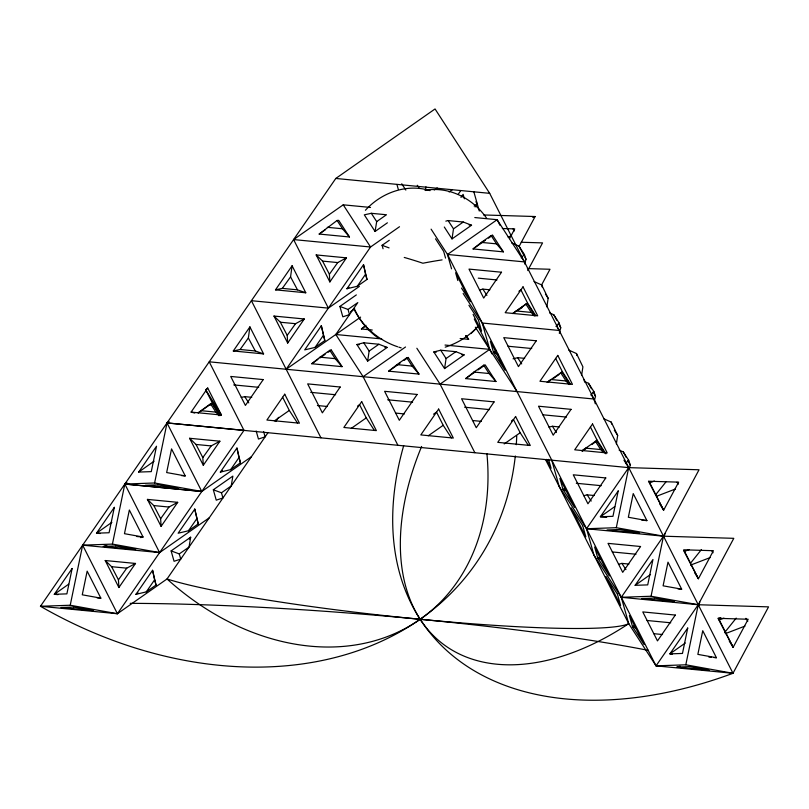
<?xml version="1.0" encoding="UTF-8"?>
<svg xmlns="http://www.w3.org/2000/svg" width="809" height="809" viewBox="0 0 809 809"><rect width="100%" height="100%" fill="white"/><g stroke="black" fill="none" stroke-linecap="round" stroke-linejoin="round"><path stroke-width="1.21" d="M425.483 190.519L425.959 186.808M233.295 350.975L240.131 349.498L248.363 337.99L249.9 326.897L263.592 353.897L233.295 350.975L249.9 326.897M275.485 289.844L282.321 288.378L290.562 276.87L292.1 265.777L305.782 292.777L275.485 289.844L292.1 265.777M367.63 361.138L369.126 351.086L363.747 342.783L356.87 344.523L367.63 361.138L387.167 347.445L378.895 344.25L363.747 342.783M448.125 220.564L463.274 222.02L471.546 225.226L452.009 238.918L453.505 228.866L448.125 220.564L445.83 221.14M444.576 368.57L446.083 358.529L440.703 350.216L433.816 351.955L444.576 368.57L464.123 354.888L455.851 351.682L440.703 350.216M546.854 306.854L548.148 298.288L541.706 284.97L534.071 281.562M581.61 375.406L582.905 366.841L576.473 353.533L568.828 350.125M616.367 443.969L617.661 435.404L611.23 422.086L603.585 418.678M190.671 537.216L189.043 547.066L179.274 553.912L171.124 550.899L190.671 537.216L189.346 539.128M375.063 231.455L376.691 221.605L371.311 213.303L364.303 214.84L375.063 231.455L387.4 222.809M545.529 459.573L628.724 623.658L656.048 665.858L732.994 673.29L489.688 193.341L435.05 108.952L335.796 178.455L40.45 606.285L70.221 605.233L82.649 545.155L112.421 544.103L159.595 552.598L209.228 517.841M112.421 544.103L124.839 484.035L126.902 482.599M267.89 432.845L167.028 578.961L117.406 613.728L82.639 545.165L159.595 552.598L124.839 484.045L154.61 482.983L167.038 422.915L169.091 421.469M551.768 460.179L559.201 486.543L586.525 528.742L616.296 527.69L628.714 467.612L623.951 460.19M628.714 467.612L586.525 528.732L593.958 555.105L621.282 597.295L651.053 596.243L663.481 536.165L699.037 469.776L628.704 467.632L167.018 422.945L201.785 491.478L251.417 456.721M431.106 229.149L447.498 254.461L656.048 665.858L685.81 664.796L698.238 604.727L733.793 538.329L663.471 536.195L586.525 528.742M524.819 263.613L525.992 259.234L524.404 254.511L519.024 246.199L511.753 243.003M559.292 333.268L560.748 327.797L559.161 323.064L553.781 314.762L549.624 312.931M594.342 400.728L595.505 396.349L593.917 391.627L588.537 383.314L584.381 381.484M629.382 468.239L630.251 464.953L628.664 460.23L623.284 451.918L619.128 450.087M664.138 536.792L665.018 533.505M698.895 605.354L699.775 602.068M509.539 238.615L514.736 228.896L502.359 228.522M519.115 246.411L535.123 216.529L483.63 214.961M527.741 270.56L542.556 242.892L521.208 242.245M541.696 284.758L549.989 269.266L527.387 268.578M685.81 664.796L732.994 673.29L768.55 606.871L698.228 604.738L621.282 597.295L628.724 623.658A242.862 151.566 -51.4 0 1 438.711 640.556A242.862 151.566 -51.4 0 1 421.62 446.457M138.693 472.072L156.521 446.234L151.273 471.627L138.693 472.072L154.094 461.211M191.096 412.094L207.711 388.027L221.403 415.017L191.096 412.094L194.747 413.065M118.903 587.516L135.518 563.448L105.221 560.526L118.903 587.516L118.438 579.841L111.622 566.704L105.221 560.526M161.092 526.396L177.707 502.328L147.41 499.396L161.092 526.396L160.637 518.711L153.811 505.574L147.41 499.396M203.292 465.276L219.906 441.208L189.599 438.276L203.292 465.276L202.826 457.591L196 444.454L189.599 438.276M287.67 343.046L304.285 318.979L273.978 316.056L287.67 343.046L287.205 335.371L280.379 322.235L273.978 316.056M329.86 281.926L346.474 257.859L316.177 254.926L329.86 281.926L329.394 274.241L322.579 261.105L316.177 254.926M515.303 455.973A380.564 288.934 36.1 0 1 40.45 606.285L117.406 613.728L243.984 430.358L209.218 361.815L593.968 399.019L595.323 403.812M135.952 594.352L152.567 570.274L156.046 585.038L146.277 591.885L135.952 594.352L138.015 592.906M194.767 509.154L178.152 533.222L188.467 530.765L198.235 523.919L194.767 509.154L198.235 523.919M220.341 472.102L236.956 448.034L240.435 462.799L230.656 469.635L220.341 472.102L222.404 470.666M321.335 325.805L304.72 349.882L315.035 347.415L324.813 340.569L321.335 325.805L324.813 340.569M346.909 288.752L363.524 264.685L367.003 279.449L357.234 286.295L346.909 288.752L348.972 287.316M146.277 591.885L154.58 579.851L152.567 570.274M188.467 530.765L196.779 518.731M230.656 469.635L238.968 457.601L236.956 448.034M315.035 347.415L323.347 335.381M357.234 286.295L365.537 274.261L363.524 264.685M275.727 421.489L278.589 417.353M397.876 445.243L363.12 376.691L335.796 334.491L357.811 302.596L348.032 309.442L339.891 306.439L356.344 294.911M458.369 194.059L460.513 190.954M460.978 197.426L463.122 194.322L464.376 198.781M475.105 206.962L477.249 203.848L475.884 201.744M621.282 597.295L663.481 536.165L616.296 527.69M635.136 585.322L652.964 559.494L647.716 584.887L635.136 585.322L650.537 574.471M656.048 665.847L698.238 604.727L651.053 596.243M329.394 274.241L337.727 262.571L346.474 257.859M287.205 335.371L295.538 323.691L304.285 318.979M202.826 457.591L211.159 445.921L219.906 441.208M160.637 518.711L168.96 507.041L177.707 502.328M118.438 579.841L126.77 568.161L135.518 563.448M655.836 494.542L665.918 481.972M690.603 563.104L701.454 549.564M724.581 632.608L736.21 618.106M521.229 257.859L524.404 254.511M555.985 326.421L559.161 323.064M590.742 394.974L593.917 391.627M625.488 463.577L628.664 460.23M220.513 415.583L212.362 402.993L205.668 389.796L207.711 388.027M365.415 210.269C381.332 192.623 406.917 183.33 430.054 190.631M319.181 234.054L337.09 220.463L338.718 220.361L349.478 236.976L319.181 234.054L325.349 229.726M198.033 412.903L210.522 403.802L212.15 403.711L219.542 415.138M311.748 363.737L320.02 357.184L329.789 350.337L331.286 350.044L342.045 366.659L311.748 363.737L317.917 359.408M372.282 330.021L361.38 328.97L365.971 325.329M473.073 248.939L481.345 242.397L491.124 235.55L492.62 235.257L503.38 251.872L473.073 248.939L485.42 240.303M388.694 371.169L396.966 364.616L406.745 357.77L408.242 357.477L419.001 374.092L388.694 371.169L400.01 363.241M513.351 313.134L525.88 304.103L527.377 303.81L535.083 315.702M465.65 378.602L473.922 372.049L483.691 365.203L485.198 364.91L495.957 381.524L465.65 378.602L474.903 372.12M547.187 382.424L550.868 379.512L566.017 380.968L569.081 384.538M581.944 451.017L585.615 448.115L600.763 449.571L603.059 452.241M111.895 522.331L96.493 533.192L100.276 533.505M68.684 584.179L54.304 594.312L58.076 594.625M614.749 506.636L600.369 516.769L606.659 517.285M685.294 643.024L669.892 653.884L672.41 654.087M496.382 350.428L493.52 352.431L505.069 370.269L490.375 341.287L493.52 352.431L498.162 354.291M564.935 488.252L563.034 489.587L574.572 507.425L559.889 478.453L563.034 489.587L566.512 490.982M599.691 556.814L597.79 558.149L609.339 575.978L594.645 547.005L597.79 558.149L601.269 559.545M634.458 625.367L632.547 626.702L644.095 644.54L629.402 615.568L632.547 626.702L636.026 628.097M359.378 286.406L328.363 308.128L293.596 239.575L343.228 204.819L370.532 207.448M376.691 221.605L386.459 214.759L371.311 213.303M434.241 190.004L437.244 187.91M399.504 226.732L370.552 247.008L286.164 369.258L360.612 317.118M449.137 191.976L452.231 189.802M383.062 248.767L382.081 245.309L389.281 240.273M474.145 206.022L477.249 203.848M453.505 228.866L463.274 222.02M198.377 412.782L212.362 402.993L221.403 415.017L205.668 389.796M210.097 405.147L212.15 403.711M350.59 311.738L354.706 308.856M451.553 268.841L447.498 254.461L497.131 219.704L524.454 261.904L525.122 264.3M488.505 238.139L492.62 235.257M319.97 357.972L325.117 354.362M328.201 352.208L331.286 350.044M361.38 328.97L365.486 326.088M369.126 351.086L378.895 344.25M274.332 420.923L289.309 410.436L282.624 397.229M363.12 376.691L405.511 347M213.323 489.779L232.861 476.096L231.232 485.946L221.464 492.782L213.323 489.779L216.246 500.164L222.93 497.98L221.464 492.782M404.126 360.359L408.242 357.477M518.903 291.28L520.905 289.875L527.599 303.082L535.75 315.672M357.578 406.067L359.57 404.672L366.265 417.869L374.415 430.459M446.083 358.529L455.851 351.682M512.613 313.568L527.599 303.082M518.124 310.292L522.24 307.42M351.278 428.355L366.265 417.869M474.832 452.676L440.076 384.123L489.698 349.367L482.255 323.024L463.132 293.485M477.998 369.956L484.166 365.638M433.533 414.198L436.526 412.105L443.211 425.301L451.371 437.891M428.234 435.788L443.211 425.301M547.369 382.131L562.356 371.644L555.662 358.438M547.744 382.455L549.796 381.019M553.912 378.137L559.049 374.537M511.48 420.933L513.482 419.537L520.167 432.744L528.317 445.324M504.189 443.929L520.167 432.744M582.126 450.684L597.113 440.197L590.428 426.99M582.49 451.058L586.606 448.176M591.743 444.576L595.859 441.694M532.787 217.429L535.123 216.529M508.082 237.077L511.551 235.743M649.718 482.862L654.43 481.042M656.979 496.109L675.464 488.99M684.475 551.414L689.187 549.604M690.583 565.117L710.231 557.553M719.231 619.957L723.944 618.147M725.339 633.659L744.988 626.095M718.453 618.339L748.173 619.249L733.146 647.311L718.453 618.339L720.768 617.641M479.444 289.986L482.882 289.116L489.88 289.794M513.058 358.832L517.649 357.679L524.636 358.347M548.957 427.142L552.395 426.272L559.383 426.95M583.714 495.705L587.152 494.835L594.14 495.512M618.47 564.257L621.909 563.388L628.906 564.065M104.391 546.105L106.808 545.539M140.624 537.601L143.041 537.024L129.349 510.024L124.465 533.687L143.041 537.024L136.751 536.509M677.79 666.798L680.207 666.232M241.234 397.421L244.733 396.643L251.73 397.32M425.069 190.317C448.934 186.05 473.103 198.549 486.553 218.127M181.459 475.591L185.231 475.904L171.548 448.904L166.654 472.557L185.231 475.904M641.881 520.187L646.917 520.612L633.235 493.601L628.34 517.264L646.917 520.612M677.902 588.851L681.674 589.164L667.991 562.164L663.097 585.817L681.674 589.164M97.07 597.841L100.842 598.154L87.16 571.154L82.265 594.807L100.842 598.154M708.886 657.1L711.404 657.302M713.922 657.515L716.43 657.717L702.748 630.717L697.854 654.38L716.43 657.717M335.796 178.455L489.688 193.341M474.792 217.55L497.131 219.704L499.982 225.327M469.129 224.993L471.546 225.226M327.321 227.309L342.47 228.765L349.478 236.976M481.345 242.397L496.504 243.853L503.38 251.872M293.596 239.575L370.552 247.008L343.228 204.819M447.498 254.461L524.454 261.904M322.579 261.105L337.727 262.571M478.271 278.154L496.969 279.965M282.321 288.378L297.479 289.844L305.782 292.777M516.112 310.949L531.26 312.416L534.314 315.975M328.363 308.128L251.407 300.695L320.93 437.811M482.255 323.024L559.211 330.456L559.889 332.853M460.149 338.516L468.633 339.335L466.186 335.553M280.379 322.235L295.538 323.691M508.042 346.232L531.725 348.517M335.796 334.491L381.717 338.931M445.021 345.049L489.698 349.367M356.87 344.523L359.287 344.755M384.75 347.213L387.167 347.445M433.816 351.955L436.243 352.188M461.696 354.655L464.123 354.888M240.131 349.498L255.28 350.964L263.592 353.897M320.02 357.184L335.169 358.65L342.045 366.659M396.966 364.616L412.125 366.083L419.001 374.092M473.922 372.049L489.071 373.515L495.957 381.524M233.75 384.902L258.688 387.319M310.707 392.345L335.634 394.752M387.653 399.777L412.59 402.184M464.609 407.21L489.546 409.617M542.799 414.784L566.492 417.08M317.421 405.531L327.433 406.502M395.631 413.086L404.389 413.935M472.577 420.518L481.335 421.368M200.753 410.648L215.902 412.115L219.017 415.765M167.028 422.925L243.984 430.358M196 444.454L211.159 445.921M576.301 483.266L601.239 485.683M201.785 491.478L124.839 484.045L201.785 491.478L154.61 482.983M153.811 505.574L168.96 507.041M612.302 551.95L635.995 554.236M111.622 566.704L126.77 568.161M647.069 620.503L670.752 622.788M653.793 633.69L662.551 634.539M70.221 605.233L117.406 613.728M382.081 245.309L389.068 247.888M465.569 335.775L468.633 339.335M545.458 294.132L548.148 298.288M557.158 327.291L559.211 330.456M491.124 235.55L496.504 243.853M614.304 430.206L617.661 435.404M591.925 395.854L593.968 399.019M525.88 304.103L531.26 312.416M562.356 371.644L570.507 384.224M569.839 384.255L562.144 372.373L560.637 372.666L566.017 380.968M597.113 440.197L605.941 453.839M604.586 452.858L596.89 440.976L595.384 441.269L600.763 449.571M417.292 185.271L419.315 188.386M444.303 227.026L452.009 238.918M482.882 289.116L486.917 295.346M517.649 357.679L521.684 363.908M401.739 183.764L405.835 190.095M435.515 238.827L443.676 251.417L445.557 258.101M552.395 426.272L556.43 432.512M461.484 288.075L470.312 301.706L455.619 272.734L457.823 280.531M468.917 305.286L478.432 319.98L481.577 331.114L473.103 314.398M587.152 494.835L591.187 501.064M475.358 327.21L517.022 391.576M621.909 563.388L625.944 569.617M483.691 365.203L489.071 373.515M337.09 220.463L342.47 228.765M416.847 348.254L440.076 384.123M406.745 357.77L412.125 366.083M329.789 350.337L335.169 358.65M289.309 410.436L297.459 423.026M244.733 396.643L248.767 402.882M210.522 403.802L215.902 412.115M677.022 482.225L678.245 484.217M711.778 550.777L713.012 552.78M513.108 228.977L514.332 230.97M745.928 618.319L747.769 621.322M659.719 503.865L663.633 510.216L678.66 482.144L648.929 481.244L663.633 510.216L648.494 481.203M694.486 572.418L698.389 578.769L713.417 550.707L683.696 549.796L698.389 578.769L683.838 550.878M729.243 640.961L733.146 647.311L718.008 618.298M519.024 246.199L523.666 254.896M524.829 257.06L525.992 259.234M553.781 314.762L556.683 320.192M558.422 323.448L560.748 327.797M588.537 383.314L591.44 388.745M593.189 392.001L595.505 396.349M623.284 451.918L626.186 457.348M627.936 460.604L630.251 464.953M290.562 276.87L297.479 289.844M248.363 337.99L255.28 350.964M546.56 459.36L551.081 468.28L548.563 459.36M474.307 319.039L491.973 353.877M583.916 379.866L584.988 382.091M473.872 191.864L479.282 211.038M396.916 184.432L398.271 189.225M365.537 274.261L367.003 279.449M348.032 309.442L349.498 314.63L342.824 316.815L339.891 306.439M263.653 431.662L265.119 436.85L258.445 439.034L256.16 430.964M238.968 457.601L240.435 462.799M179.274 553.912L180.741 559.1L174.056 561.284L171.124 550.899M154.58 579.851L156.046 585.038M611.23 422.086L611.655 424.088M576.473 353.533L576.888 355.535M541.706 284.97L542.131 286.973M486.917 453.627A242.771 188.487 53 0 1 389.109 635.914A242.771 188.487 53 0 1 167.028 578.961A242.791 21.246 6.2 0 0 420.225 619.289A242.791 21.246 6.2 0 0 628.724 623.658M516.739 435.879A380.564 288.934 36.1 0 1 516.294 444.717M732.994 673.29A380.675 244.793 -37.5 0 1 403.681 445.668M130.198 603.352A380.594 38.124 4.7 0 1 648.474 650.396M442.088 259.891A75.854 12.277 -11.5 0 0 422.885 263.228A75.854 12.378 18.9 0 0 404.247 257.444M478.17 326.199A75.854 74.772 4.5 0 1 445.213 347.162M401.173 347.85A75.854 74.772 4.5 0 1 398.807 347.142M397.634 346.768A75.854 74.772 4.5 0 1 353.917 309.018M377.894 337.757A75.854 72.274 -53.9 0 1 354.898 309.867M477.998 326.31A75.854 72.173 61.8 0 1 470.929 333.581M72.132 568.484L66.884 593.867L54.304 594.312L72.132 568.484M114.332 507.354L109.073 532.747L96.493 533.192L114.332 507.354M618.207 490.932L612.959 516.324L600.369 516.769L618.207 490.932M687.721 628.047L682.472 653.439L669.892 653.884L687.721 628.047M263.238 379.583L245.4 405.42L230.717 376.448L263.238 379.583M284.738 394.216L266.899 420.043L299.431 423.188L284.738 394.216M340.184 387.026L322.356 412.853L307.663 383.881L340.184 387.026M361.684 401.648L343.855 427.476L376.377 430.621L361.684 401.648M417.141 394.458L399.312 420.286L384.619 391.313L417.141 394.458M501.519 272.228L483.691 298.066L468.998 269.094L501.519 272.228M438.64 409.081L420.811 434.918L453.333 438.053L438.64 409.081M523.019 286.861L505.19 312.689L537.712 315.834L523.019 286.861M494.097 401.891L476.258 427.728L461.575 398.746L494.097 401.891M536.276 340.791L518.448 366.619L503.754 337.646L536.276 340.791M515.596 416.514L497.757 442.351L530.279 445.486L515.596 416.514M557.775 355.414L539.947 381.251L572.469 384.386L557.775 355.414M571.043 409.344L553.204 435.181L538.521 406.209L571.043 409.344M592.542 423.977L574.703 449.804L607.225 452.949L592.542 423.977M605.789 477.947L587.951 503.785L573.268 474.802L605.789 477.947M640.546 546.51L622.718 572.337L608.024 543.365L640.546 546.51M675.303 615.062L657.474 640.9L642.781 611.917L675.303 615.062M157.957 484.824L145.377 485.269L177.899 488.414L157.957 484.824M115.768 545.944L103.188 546.388L135.71 549.533L115.768 545.944M619.643 529.521L607.063 529.966L639.585 533.111L619.643 529.521M73.579 607.063L60.988 607.508L93.51 610.653L73.579 607.063M654.4 598.084L641.82 598.518L674.342 601.663L654.4 598.084M689.167 666.636L676.577 667.081L709.099 670.226L689.167 666.636M582.702 525.688L571.154 507.86L585.837 536.832L582.702 525.688M617.459 594.251L605.911 576.413L620.604 605.395L617.459 594.251"/></g></svg>
